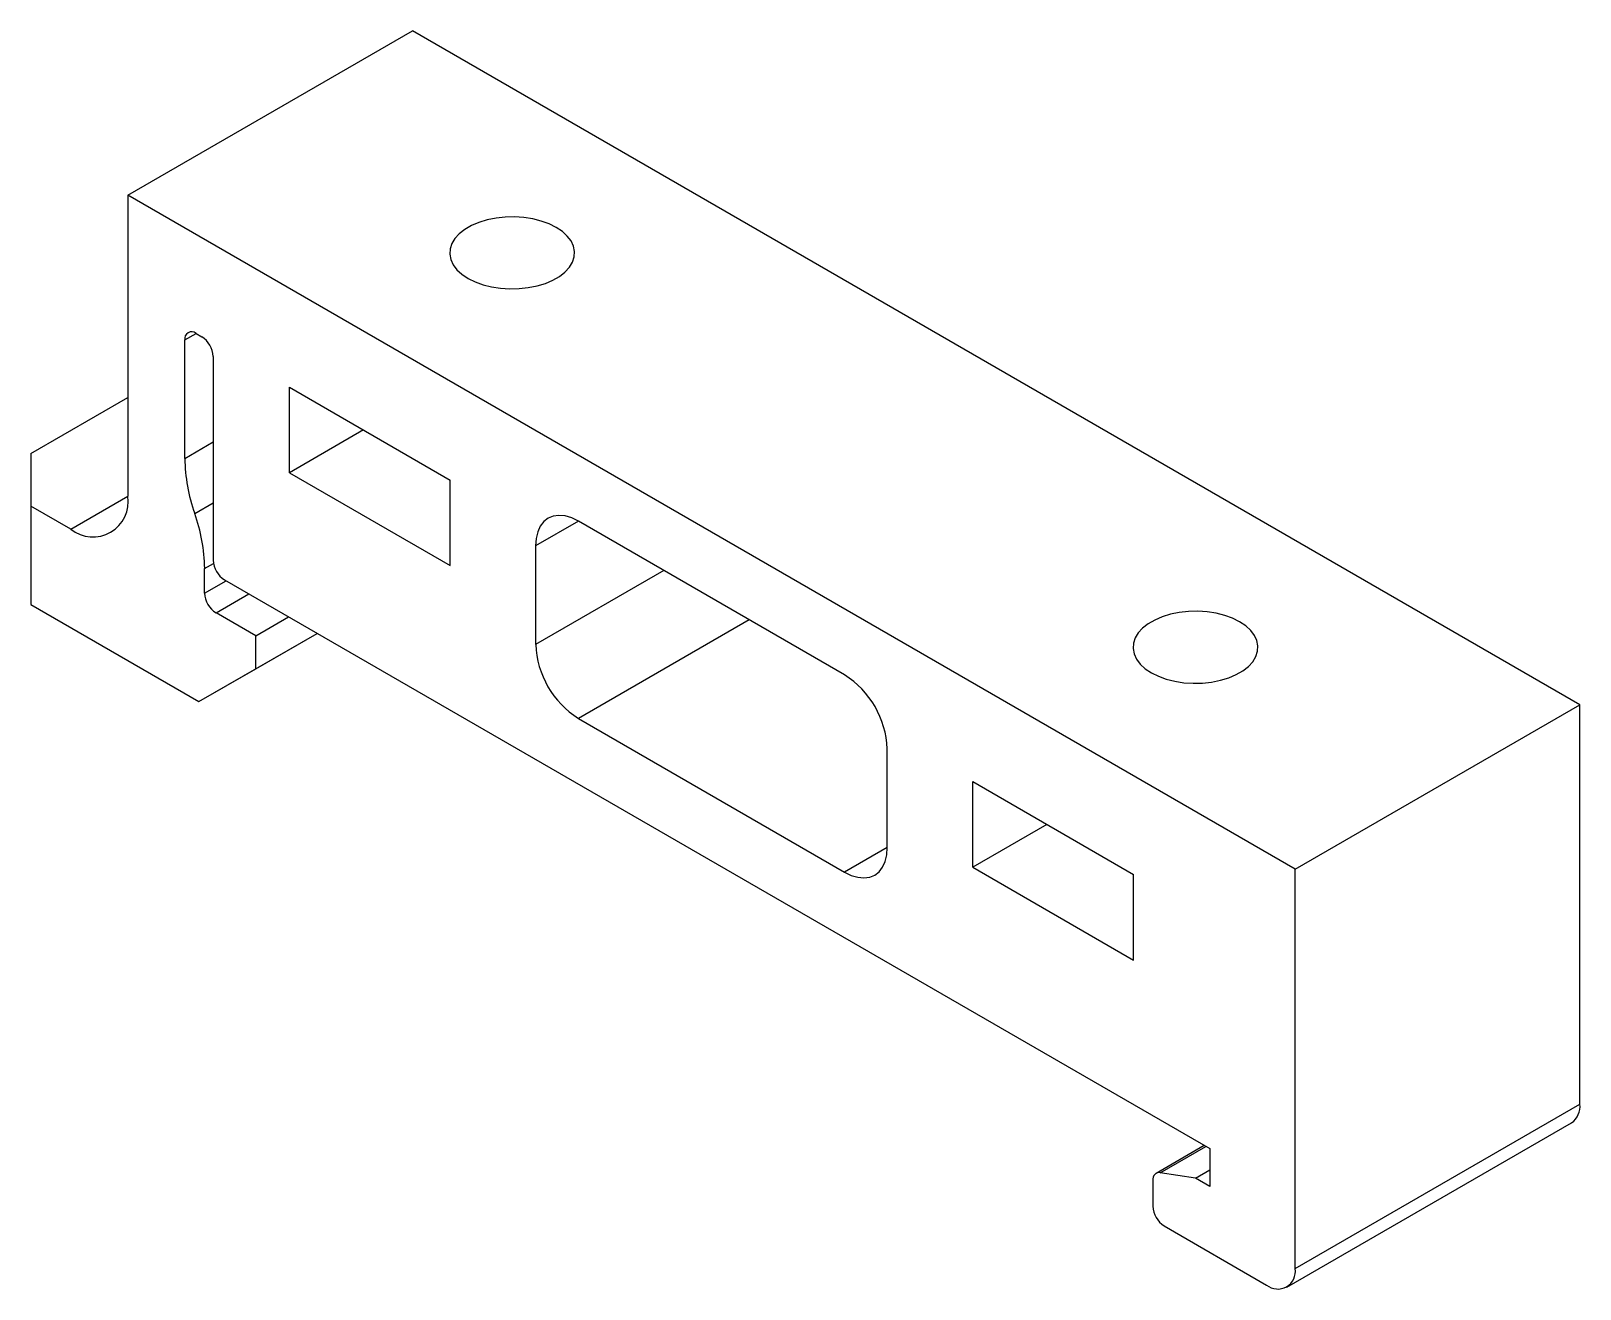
# Paper-space layout '_Isometric' of a CAD drawing. Header units: millimetres. Extents: x -6.3 to 32.2, y -4.5 to 26.7.
import ezdxf

# ---------------------------------------------------------------- set-up
doc = ezdxf.new("R2010")
doc.units = ezdxf.units.MM

psp = doc.layouts.new('_Isometric')

# ---------------------------------------------------------------- linework, layer by layer
at = {"color": 7, "linetype": 'Continuous', "lineweight": 25}
for p, q in [((-3.889, 22.657), (3.182, 26.739)), ((32.173, 10.002), (3.182, 26.739)), ((-3.889, 22.657), (-3.889, 15.185)), ((25.102, 5.92), (-3.889, 22.657)), ((-2.475, 19.064), (-2.192, 19.227)), ((-2.475, 16.124), (-2.475, 19.064)), ((-2.192, 19.227), (-2.051, 19.146)), ((-1.768, 18.656), (-1.768, 13.593)), ((0.124, 17.89), (4.119, 15.584)), ((0.124, 15.767), (0.124, 17.89)), ((-6.293, 16.246), (-3.889, 17.634)), ((1.963, 16.829), (0.124, 15.767)), ((-6.293, 16.246), (-6.293, 12.49)), ((-2.475, 16.124), (-1.768, 16.533)), ((0.124, 15.767), (4.119, 13.461)), ((4.119, 13.461), (4.119, 15.584)), ((-5.303, 14.369), (-3.889, 15.185)), ((-2.227, 14.757), (-1.768, 15.022)), ((-5.303, 14.369), (-6.293, 14.94)), ((7.301, 14.564), (6.24, 13.951)), ((13.912, 10.747), (7.301, 14.564)), ((6.24, 13.951), (6.24, 11.502)), ((-1.98, 13.389), (-1.761, 13.516)), ((-1.98, 12.777), (-1.98, 13.389)), ((-1.98, 12.777), (-1.449, 13.083)), ((-1.485, 13.103), (22.981, -1.021)), ((9.423, 13.339), (6.24, 11.502)), ((-1.697, 12.287), (-0.884, 12.756)), ((-6.293, 12.49), (-2.121, 10.082)), ((-0.707, 11.715), (-1.697, 12.287)), ((-0.707, 11.715), (0.106, 12.185)), ((11.544, 12.114), (7.301, 9.664)), ((-2.121, 10.082), (0.814, 11.776)), ((-0.707, 10.899), (0.813, 11.777)), ((-0.707, 10.899), (-0.707, 11.715)), ((-2.121, 10.082), (-0.707, 10.899)), ((25.102, 5.92), (32.173, 10.002)), ((32.173, 0.081), (32.173, 10.002)), ((7.301, 9.664), (13.912, 5.848)), ((14.973, 6.46), (14.973, 8.91)), ((17.094, 8.094), (21.089, 5.787)), ((17.094, 5.971), (17.094, 8.094)), ((18.933, 7.032), (17.094, 5.971)), ((14.973, 6.46), (13.912, 5.848)), ((17.094, 5.971), (21.089, 3.664)), ((21.089, 3.664), (21.089, 5.787)), ((25.102, -4.001), (25.102, 5.92)), ((25.102, -4.001), (32.173, 0.081)), ((24.895, -4.459), (31.966, -0.376)), ((22.847, -0.943), (21.65, -1.634)), ((21.753, -1.618), (22.885, -0.965)), ((22.981, -1.021), (22.981, -1.96)), ((21.567, -1.818), (21.567, -2.45)), ((22.627, -1.755), (21.753, -1.618)), ((22.627, -1.755), (22.981, -1.551)), ((22.981, -1.96), (22.627, -1.755)), ((21.85, -2.939), (24.395, -4.409))]:
    psp.add_line(p, q, dxfattribs=at)
at = {"color": 7, "linetype": 'Continuous', "lineweight": 25, "flags": 128}
for points in [[(4.561, 20.595), (4.736, 20.508), (4.933, 20.437), (5.145, 20.383), (5.369, 20.349), (5.599, 20.334), (5.83, 20.339), (6.058, 20.364), (6.277, 20.408), (6.482, 20.47), (6.668, 20.55), (6.832, 20.644), (6.969, 20.752), (7.078, 20.87), (7.154, 20.996), (7.197, 21.128), (7.206, 21.261), (7.18, 21.394), (7.12, 21.523), (7.027, 21.646), (6.904, 21.759), (6.753, 21.861), (6.577, 21.948), (6.381, 22.019), (6.169, 22.073), (5.945, 22.107), (5.715, 22.122), (5.483, 22.117), (5.256, 22.092), (5.037, 22.048), (4.832, 21.986), (4.646, 21.906), (4.482, 21.812), (4.344, 21.704), (4.236, 21.586), (4.16, 21.46), (4.117, 21.328), (4.108, 21.194), (4.134, 21.062), (4.194, 20.932), (4.286, 20.81), (4.41, 20.697), (4.561, 20.595)], [(7.301, 14.564), (7.135, 14.644), (6.973, 14.693), (6.819, 14.708), (6.677, 14.69), (6.551, 14.638), (6.443, 14.554), (6.356, 14.441), (6.292, 14.3), (6.253, 14.135), (6.24, 13.951)], [(21.531, 10.798), (21.707, 10.711), (21.903, 10.64), (22.115, 10.586), (22.339, 10.552), (22.569, 10.537), (22.801, 10.542), (23.029, 10.567), (23.247, 10.611), (23.452, 10.673), (23.638, 10.753), (23.802, 10.847), (23.94, 10.955), (24.048, 11.073), (24.125, 11.199), (24.168, 11.331), (24.176, 11.464), (24.15, 11.597), (24.09, 11.727), (23.998, 11.849), (23.875, 11.962), (23.723, 12.064), (23.548, 12.151), (23.352, 12.222), (23.139, 12.276), (22.916, 12.31), (22.685, 12.325), (22.454, 12.32), (22.226, 12.295), (22.008, 12.251), (21.803, 12.189), (21.616, 12.109), (21.453, 12.015), (21.315, 11.907), (21.207, 11.789), (21.13, 11.663), (21.087, 11.531), (21.079, 11.398), (21.104, 11.265), (21.164, 11.136), (21.257, 11.013), (21.38, 10.9), (21.531, 10.798)], [(13.912, 5.848), (14.078, 5.767), (14.24, 5.719), (14.394, 5.703), (14.536, 5.722), (14.662, 5.774), (14.77, 5.857), (14.857, 5.971), (14.921, 6.112), (14.96, 6.276), (14.973, 6.46)], [(21.753, -1.618), (21.714, -1.616), (21.677, -1.622), (21.645, -1.637), (21.618, -1.66), (21.596, -1.69), (21.58, -1.727), (21.57, -1.77), (21.567, -1.818)]]:
    psp.add_lwpolyline(points, dxfattribs=at)
at = {"color": 7, "linetype": 'Continuous', "lineweight": 25}
for centre, radius, start, end in [((-2.302, 19.092), 0.175, 50.7967, 189.214), ((-2.382, 18.628), 0.615, 2.6055, 57.3945), ((1.799, 16.192), 4.274, 180.8993, 199.6145), ((-4.751, 15.045), 0.873, 230.7967, 9.214), ((-6.253, 13.322), 4.274, 0.8993, 19.6145), ((-1.154, 13.621), 0.615, 182.6055, 237.3945), ((-1.366, 12.805), 0.615, 182.6055, 237.3945), ((8.527, 11.597), 2.288, 182.3869, 237.6131), ((12.687, 8.815), 2.288, 2.3869, 57.6131), ((31.698, 0.021), 0.48, 304.0564, 7.2558), ((22.181, -2.422), 0.615, 182.6055, 237.3945), ((24.671, -4.071), 0.437, 230.7967, 9.214)]:
    psp.add_arc(centre, radius, start, end, dxfattribs=at)

doc.saveas('drawing.dxf')
